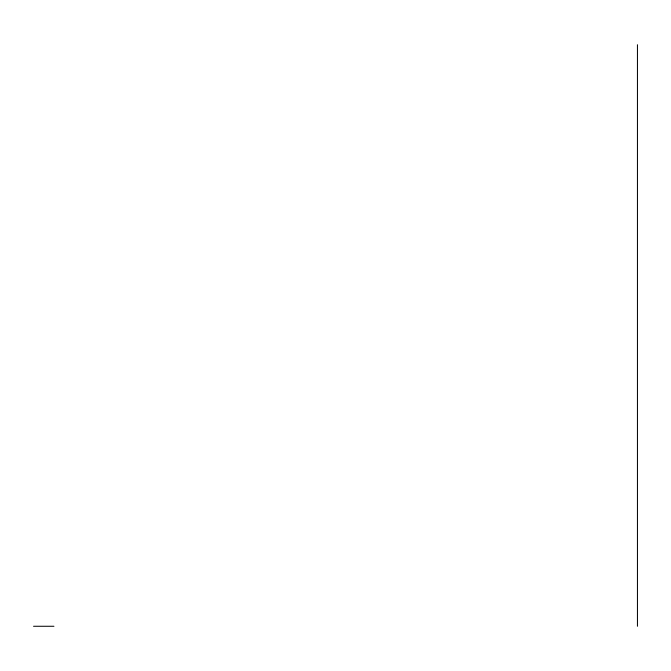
<?xml version="1.0" encoding="UTF-8"?>
<svg xmlns="http://www.w3.org/2000/svg" width="671" height="671" viewBox="0 0 671 671"><rect width="100%" height="100%" fill="white"/><g stroke="black" fill="none" stroke-linecap="round" stroke-linejoin="round"><path stroke-width="1.01" d="M33.55 626.269L53.94 626.269M637.45 44.731L637.45 626.269"/></g></svg>
